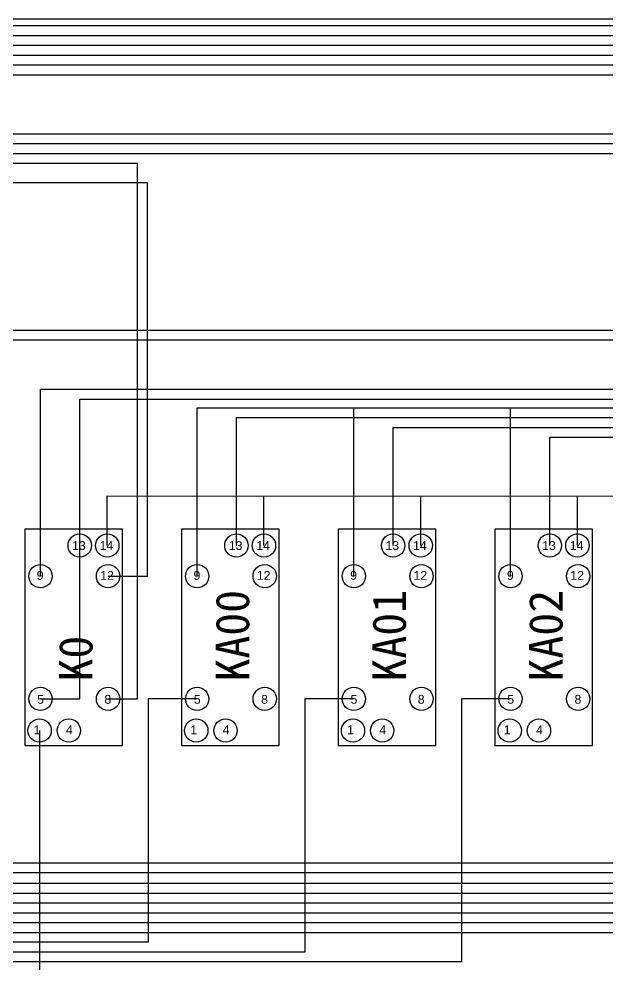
# Model space of a CAD drawing. Header units: millimetres. Extents: x -159 to 71007, y -220 to 29306.
# Drawn here: x 69219 to 69817, y 27732 to 28693 of the extents above; entities that cross this region are included whole.
import ezdxf

# ---------------------------------------------------------------- set-up
doc = ezdxf.new("R2010")
doc.units = ezdxf.units.MM
doc.styles.get("Standard").update_dxf_attribs({"font": 'arial.ttf'})

msp = doc.modelspace()

# ---------------------------------------------------------------- linework, layer by layer
for p, q in [((68928.04, 28692.53), (69851.83, 28692.53)), ((68959.87, 28685.81), (70011.28, 28685.81)), ((68975.79, 28675.81), (70170.73, 28675.81)), ((68991.71, 28665.81), (70330.18, 28665.81)), ((69007.62, 28655.81), (70489.63, 28655.81)), ((69023.54, 28645.81), (70649.08, 28645.81)), ((69039.45, 28635.81), (70808.53, 28635.81)), ((69240.52, 28125.95), (69240.52, 28316.01)), ((69240.52, 28316.01), (70716.06, 28316.01)), ((69280.46, 28157.11), (69280.46, 28306.01)), ((69280.46, 28306.01), (70706.06, 28306.01)), ((69439.91, 28157.11), (69439.91, 28287.11)), ((69439.91, 28287.11), (70686.06, 28287.11)), ((69599.36, 28157.11), (69599.36, 28277.11)), ((69599.36, 28277.11), (70676.06, 28277.11)), ((69758.81, 28157.11), (69758.81, 28267.11)), ((69758.81, 28267.11), (70666.06, 28267.11)), ((69399.97, 28001.17), (69349.97, 28001.17)), ((69349.97, 28001.17), (69349.97, 27753.74)), ((69559.42, 28001.17), (69509.42, 28001.17)), ((69509.42, 28001.17), (69509.42, 27743.74)), ((69718.87, 28001.17), (69668.87, 28001.17)), ((69668.87, 28001.17), (69668.87, 27733.74)), ((69239.66, 27968.99), (69239.66, 27067.55)), ((69055.33, 27834.58), (70616.06, 27834.58)), ((69039.42, 27824.58), (70626.06, 27824.58)), ((69005.64, 27813.73), (70636.06, 27813.73)), ((68989.72, 27803.73), (70646.06, 27803.73)), ((68957.89, 27793.73), (70656.06, 27793.73)), ((68941.98, 27783.73), (70666.06, 27783.73)), ((68926.06, 27773.73), (70676.06, 27773.73)), ((68911.56, 27763.74), (70686.06, 27763.74)), ((69349.97, 27753.74), (68394.86, 27753.74)), ((69509.42, 27743.74), (68384.86, 27743.74)), ((69668.87, 27733.74), (68374.86, 27733.74))]:
    msp.add_line(p, q)
at = {"color": 241, "true_color": 0xf7abae}
for p, q in [((69134.95, 28575.81), (70746.06, 28575.81)), ((68796.66, 28545.81), (69339.29, 28545.81)), ((69339.29, 28001.17), (69339.29, 28545.81)), ((69349.29, 28525.81), (68436.22, 28525.81)), ((69349.29, 28125.95), (69349.29, 28525.81)), ((69309.29, 28125.95), (69349.29, 28125.95)), ((69309.29, 28001.17), (69339.29, 28001.17))]:
    msp.add_line(p, q, dxfattribs=at)
at = {"color": 5}
msp.add_line((69150.86, 28565.81), (70736.06, 28565.81), dxfattribs=at)
at = {"color": 8}
msp.add_line((69166.78, 28555.81), (70726.06, 28555.81), dxfattribs=at)
at = {"color": 1}
for p, q in [((70956.53, 28375.81), (68519.59, 28375.81)), ((69399.97, 28125.95), (69399.97, 28297.11)), ((69399.97, 28297.11), (70516.12, 28297.11)), ((69559.42, 28125.95), (69559.42, 28297.11)), ((69718.87, 28125.95), (69718.87, 28297.11))]:
    msp.add_line(p, q, dxfattribs=at)
at = {"color": 4}
for p, q in [((71006.53, 28365.81), (68619.59, 28365.81)), ((69308.53, 28207.49), (70584.13, 28207.11)), ((69308.53, 28157.11), (69308.53, 28207.49)), ((69467.98, 28157.11), (69467.98, 28207.11)), ((69627.43, 28157.11), (69627.43, 28207.11)), ((69786.88, 28157.11), (69786.88, 28207.11))]:
    msp.add_line(p, q, dxfattribs=at)
at = {"color": 6}
for p, q in [((69280.46, 28001.17), (69280.46, 28157.11)), ((69240.52, 28001.17), (69280.46, 28001.17))]:
    msp.add_line(p, q, dxfattribs=at)
for points in [[(69324.08, 28173.82), (69224.63, 28173.82), (69224.63, 27953.82), (69324.08, 27953.82)], [(69483.53, 28173.82), (69384.08, 28173.82), (69384.08, 27953.82), (69483.53, 27953.82)], [(69642.98, 28173.82), (69543.53, 28173.82), (69543.53, 27953.82), (69642.98, 27953.82)], [(69802.43, 28173.82), (69702.98, 28173.82), (69702.98, 27953.82), (69802.43, 27953.82)]]:
    msp.add_lwpolyline(points, close=True)
at = {"color": 3}
for centre in [(69280.46, 28157.11), (69308.53, 28157.11), (69439.91, 28157.11), (69467.98, 28157.11), (69599.36, 28157.11), (69627.43, 28157.11), (69758.81, 28157.11), (69786.88, 28157.11), (69240.52, 28125.95), (69309.29, 28125.95), (69399.97, 28125.95), (69559.42, 28125.95), (69718.87, 28125.95), (69240.52, 28001.17), (69309.29, 28001.17), (69399.97, 28001.17), (69559.42, 28001.17), (69718.87, 28001.17), (69239.66, 27968.99)]:
    msp.add_circle(centre, 11.86, dxfattribs=at)
for centre in [(69468.74, 28125.95), (69628.19, 28125.95), (69787.64, 28125.95), (69468.74, 28001.17), (69628.19, 28001.17), (69787.64, 28001.17), (69269.4, 27968.99), (69399.11, 27968.99), (69428.85, 27968.99), (69558.56, 27968.99), (69588.3, 27968.99), (69718.01, 27968.99), (69747.75, 27968.99)]:
    msp.add_circle(centre, 11.86)

# ---------------------------------------------------------------- texts
at = {"char_height": 8.97, "attachment_point": 3}
for s, insert in [('13', (69286.62, 28161.56)), ('14', (69314.68, 28161.56)), ('13', (69446.07, 28161.56)), ('14', (69474.13, 28161.56)), ('13', (69605.52, 28161.56)), ('14', (69633.58, 28161.56)), ('13', (69764.97, 28161.56)), ('14', (69793.03, 28161.56)), ('9', (69243.74, 28131.22)), ('12', (69315.21, 28131.22)), ('9', (69403.19, 28131.22)), ('12', (69474.66, 28131.22)), ('9', (69562.64, 28131.22)), ('12', (69634.11, 28131.22)), ('9', (69722.09, 28131.22)), ('12', (69793.56, 28131.22)), ('5', (69244.12, 28005.22)), ('8', (69312.55, 28005.22)), ('5', (69403.57, 28005.22)), ('8', (69472, 28005.22)), ('5', (69563.02, 28005.22)), ('8', (69631.45, 28005.22)), ('5', (69722.47, 28005.22)), ('8', (69790.9, 28005.22)), ('1', (69240.51, 27974.19)), ('4', (69273.4, 27974.19)), ('1', (69399.96, 27974.19)), ('4', (69432.85, 27974.19)), ('1', (69559.41, 27974.19)), ('4', (69592.3, 27974.19)), ('1', (69718.86, 27974.19)), ('4', (69751.75, 27974.19))]:
    msp.add_mtext_dynamic_manual_height_columns(s, width=11.026, gutter_width=44.85, heights=[0], dxfattribs=dict(at, insert=insert))
at = {"char_height": 34.1968, "attachment_point": 1, "rotation": 90}
for s, insert in [('{\\fSimSun|b0|i0|c134|p2;KA00}', (69418.73, 28018.89)), ('{\\fSimSun|b0|i0|c134|p2;KA01}', (69578.18, 28018.89)), ('{\\fSimSun|b0|i0|c134|p2;KA02}', (69737.63, 28018.89)), ('{\\fSimSun|b0|i0|c134|p2;K0}', (69259.28, 28018.89))]:
    msp.add_mtext_dynamic_manual_height_columns(s, width=74.444, gutter_width=170.98, heights=[0], dxfattribs=dict(at, insert=insert))

doc.saveas('drawing.dxf')
